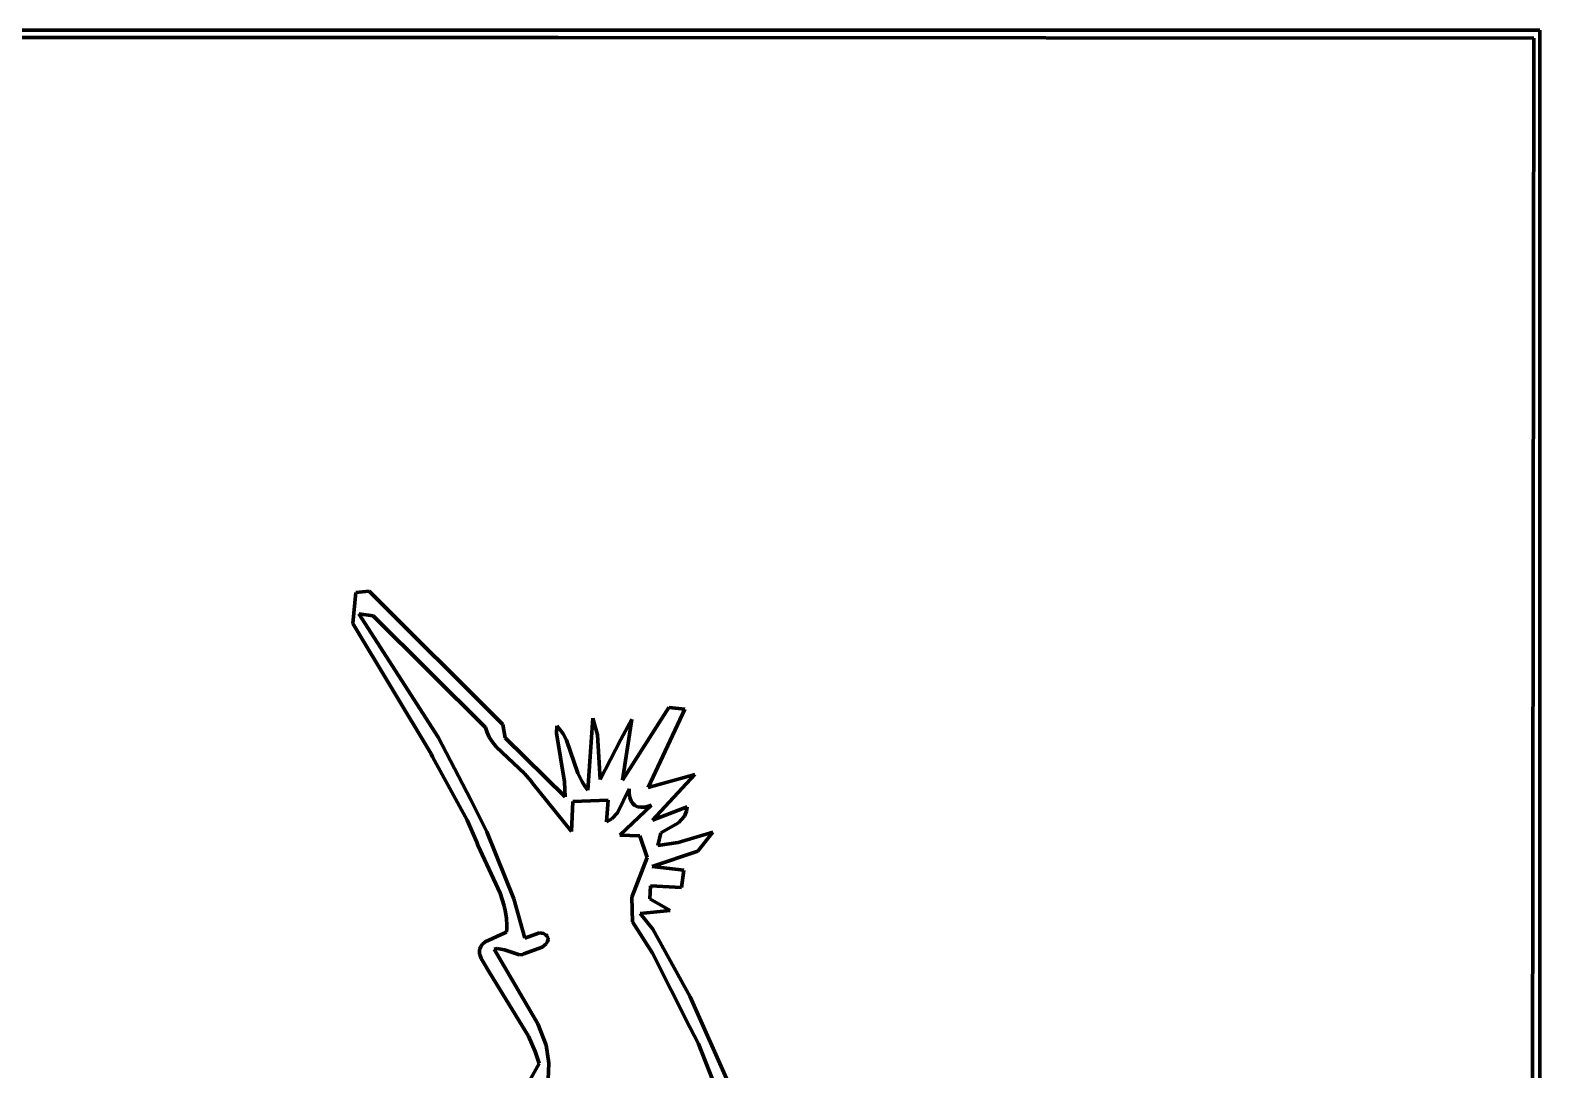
# Model space of a CAD drawing. Header units: millimetres. Extents: x 0 to 7.9, y 0 to 11.
# Drawn here: x 5.054 to 7.875, y 9.084 to 11.028 of the extents above; entities that cross this region are included whole.
import ezdxf

# ---------------------------------------------------------------- set-up
doc = ezdxf.new("R2010")
doc.units = ezdxf.units.MM
doc.layers.add('color#020202ff', color=7, linetype='CONTINUOUS', lineweight=100)
doc.layers.add('color#ffffffff', color=7, linetype='CONTINUOUS', lineweight=100)

msp = doc.modelspace()

# ---------------------------------------------------------------- linework, layer by layer
at = {"layer": 'color#020202ff'}
for p, q in [((0.0189, 11.0278), (7.875, 11.0278)), ((6.0409, 11.0139), (0.1386, 11.0136)), ((7.8636, 11.0126), (6.0409, 11.0139)), ((7.8611, 8.9016), (7.8636, 11.0126)), ((7.875, 11.0278), (7.875, 0.2534)), ((5.6569, 9.9182), (5.6623, 9.9765)), ((5.6623, 9.9765), (5.6875, 9.9792)), ((5.6875, 9.9792), (5.937, 9.7295)), ((5.6679, 9.9366), (5.8165, 9.706)), ((5.6949, 9.933), (5.6679, 9.9366)), ((5.9051, 9.724), (5.6949, 9.933)), ((5.8036, 9.6751), (5.6569, 9.9182)), ((6.1607, 9.6256), (6.2475, 9.7613)), ((6.2475, 9.7613), (6.2773, 9.7585)), ((6.0964, 9.6069), (6.1055, 9.7413)), ((6.1055, 9.7413), (6.1141, 9.7105)), ((6.1576, 9.7015), (6.1785, 9.7398)), ((6.1785, 9.7398), (6.1607, 9.6256)), ((6.2773, 9.7585), (6.2086, 9.612)), ((5.8165, 9.706), (5.8774, 9.5889)), ((5.908, 9.7148), (5.9051, 9.724)), ((5.912, 9.7062), (5.908, 9.7148)), ((5.9168, 9.6982), (5.912, 9.7062)), ((5.937, 9.7295), (5.9417, 9.7045)), ((5.9417, 9.7045), (6.0535, 9.5946)), ((6.0378, 9.7132), (6.038, 9.7272)), ((6.0526, 9.6223), (6.0378, 9.7132)), ((6.038, 9.7272), (6.0443, 9.72)), ((6.0443, 9.72), (6.0498, 9.7123)), ((6.0498, 9.7123), (6.0564, 9.7002)), ((6.1141, 9.7105), (6.119, 9.6268)), ((5.9252, 9.6871), (5.9168, 9.6982)), ((5.9776, 9.6378), (5.9252, 9.6871)), ((6.0564, 9.7002), (6.0777, 9.6389)), ((6.119, 9.6268), (6.1576, 9.7015)), ((5.8061, 9.6691), (5.8036, 9.6751)), ((5.8704, 9.5508), (5.8061, 9.6691)), ((5.99, 9.6235), (5.9776, 9.6378)), ((5.9927, 9.6197), (5.99, 9.6235)), ((6.0656, 9.5298), (5.9927, 9.6197)), ((6.0535, 9.5946), (6.0526, 9.6223)), ((6.0777, 9.6389), (6.0855, 9.6222)), ((6.0855, 9.6222), (6.0905, 9.6143)), ((6.2086, 9.612), (6.2962, 9.6359)), ((6.2962, 9.6359), (6.2168, 9.5511)), ((6.0905, 9.6143), (6.0964, 9.6069)), ((6.1731, 9.6095), (6.1516, 9.5643)), ((6.1735, 9.6005), (6.1731, 9.6095)), ((6.1747, 9.5929), (6.1735, 9.6005)), ((6.1769, 9.5866), (6.1747, 9.5929)), ((5.8774, 9.5889), (5.9075, 9.5288)), ((6.0681, 9.5858), (6.0656, 9.5298)), ((6.1343, 9.5884), (6.0681, 9.5858)), ((6.1311, 9.5476), (6.1343, 9.5884)), ((6.1516, 9.5643), (6.1407, 9.5531)), ((6.1562, 9.523), (6.2151, 9.5789)), ((6.18, 9.5817), (6.1769, 9.5866)), ((6.184, 9.578), (6.18, 9.5817)), ((6.189, 9.5758), (6.184, 9.578)), ((6.1949, 9.5748), (6.189, 9.5758)), ((6.2017, 9.5752), (6.1949, 9.5748)), ((6.2094, 9.577), (6.2017, 9.5752)), ((6.2151, 9.5789), (6.2094, 9.577)), ((6.2168, 9.5511), (6.282, 9.5758)), ((6.2805, 9.5677), (6.2765, 9.5584)), ((6.282, 9.5758), (6.2805, 9.5677)), ((5.8885, 9.5096), (5.8704, 9.5508)), ((6.1407, 9.5531), (6.1311, 9.5476)), ((6.2655, 9.5458), (6.2328, 9.5274)), ((6.2765, 9.5584), (6.2655, 9.5458)), ((5.8907, 9.5039), (5.8885, 9.5096)), ((5.9075, 9.5288), (5.9579, 9.4039)), ((6.193, 9.5217), (6.1562, 9.523)), ((6.2068, 9.4811), (6.193, 9.5217)), ((6.2328, 9.5274), (6.2271, 9.5037)), ((6.2271, 9.5037), (6.265, 9.5093)), ((6.265, 9.5093), (6.3294, 9.5285)), ((6.3294, 9.5285), (6.3019, 9.4926)), ((5.9322, 9.4141), (5.8907, 9.5039)), ((6.1786, 9.4066), (6.2068, 9.4811)), ((6.3019, 9.4926), (6.2166, 9.4643)), ((6.2166, 9.4643), (6.2756, 9.4572)), ((6.2756, 9.4572), (6.2712, 9.4252)), ((6.2133, 9.4283), (6.2117, 9.4037)), ((6.2712, 9.4252), (6.2133, 9.4283)), ((5.9398, 9.3909), (5.9322, 9.4141)), ((5.9579, 9.4039), (5.9786, 9.3299)), ((6.1795, 9.3609), (6.1786, 9.4066)), ((6.2117, 9.4037), (6.25, 9.3822)), ((5.9425, 9.3791), (5.9398, 9.3909)), ((5.9442, 9.3669), (5.9425, 9.3791)), ((5.9449, 9.3544), (5.9442, 9.3669)), ((6.25, 9.3822), (6.1939, 9.3764)), ((6.1939, 9.3764), (6.2174, 9.3468)), ((5.904, 9.3232), (5.9396, 9.3393)), ((5.9396, 9.3393), (5.9443, 9.3416)), ((5.9443, 9.3416), (5.9447, 9.3481)), ((5.9447, 9.3481), (5.9449, 9.3544)), ((5.9786, 9.3299), (6.006, 9.3399)), ((6.006, 9.3399), (6.0135, 9.339)), ((6.0135, 9.339), (6.0175, 9.3365)), ((6.2167, 9.3022), (6.1795, 9.3609)), ((6.2174, 9.3468), (6.2871, 9.2202)), ((5.8938, 9.3075), (5.8943, 9.31)), ((5.8943, 9.31), (5.8959, 9.3144)), ((5.8959, 9.3144), (5.8986, 9.3183)), ((5.8986, 9.3183), (5.904, 9.3232)), ((5.9269, 9.3109), (5.9208, 9.3096)), ((5.9208, 9.3096), (5.9938, 9.1849)), ((5.9402, 9.3084), (5.9269, 9.3109)), ((6.0108, 9.3134), (5.9765, 9.3006)), ((6.0182, 9.3193), (6.0108, 9.3134)), ((6.0175, 9.3365), (6.0199, 9.3338)), ((6.0209, 9.3241), (6.0182, 9.3193)), ((6.0199, 9.3338), (6.0219, 9.3302)), ((6.0218, 9.328), (6.0209, 9.3241)), ((6.0219, 9.3302), (6.0218, 9.328)), ((5.8937, 9.3049), (5.8938, 9.3075)), ((5.8939, 9.3021), (5.8937, 9.3049)), ((5.8944, 9.2991), (5.8939, 9.3021)), ((5.8953, 9.2959), (5.8944, 9.2991)), ((5.8966, 9.2924), (5.8953, 9.2959)), ((5.9126, 9.2659), (5.8966, 9.2924)), ((5.9682, 9.299), (5.9402, 9.3084)), ((5.9743, 9.2999), (5.9682, 9.299)), ((5.9765, 9.3006), (5.9743, 9.2999)), ((6.2869, 9.1641), (6.2167, 9.3022)), ((5.9853, 9.1469), (5.9126, 9.2659)), ((6.2871, 9.2202), (6.3602, 9.0566)), ((5.9938, 9.1849), (6.0026, 9.1698)), ((6.0026, 9.1698), (6.0182, 9.1299)), ((5.9977, 9.1184), (5.9853, 9.1469)), ((6.3032, 9.1324), (6.2869, 9.1641)), ((6.0051, 9.0961), (5.9977, 9.1184)), ((6.0182, 9.1299), (6.0232, 9.0963)), ((6.355, 8.9993), (6.3032, 9.1324)), ((5.987, 9.0636), (6.0051, 9.0961)), ((6.0232, 9.0963), (6.0217, 9.0657))]:
    msp.add_line(p, q, dxfattribs=at)
at = {"layer": 'color#ffffffff'}
for p, q in [((0.1386, 11.0136), (6.0409, 11.0139)), ((6.0409, 11.0139), (7.8636, 11.0126)), ((7.8636, 11.0126), (7.8611, 8.9016)), ((5.6623, 9.9765), (5.6569, 9.9182)), ((5.6875, 9.9792), (5.6623, 9.9765)), ((5.937, 9.7295), (5.6875, 9.9792)), ((5.6679, 9.9366), (5.6949, 9.933)), ((5.8165, 9.706), (5.6679, 9.9366)), ((5.6949, 9.933), (5.9051, 9.724)), ((5.6569, 9.9182), (5.8036, 9.6751)), ((6.2475, 9.7613), (6.1607, 9.6256)), ((6.2773, 9.7585), (6.2475, 9.7613)), ((6.1055, 9.7413), (6.0964, 9.6069)), ((6.1141, 9.7105), (6.1055, 9.7413)), ((6.1785, 9.7398), (6.1576, 9.7015)), ((6.1607, 9.6256), (6.1785, 9.7398)), ((6.2086, 9.612), (6.2773, 9.7585)), ((5.8774, 9.5889), (5.8165, 9.706)), ((5.9051, 9.724), (5.908, 9.7148)), ((5.908, 9.7148), (5.912, 9.7062)), ((5.912, 9.7062), (5.9168, 9.6982)), ((5.9417, 9.7045), (5.937, 9.7295)), ((6.0535, 9.5946), (5.9417, 9.7045)), ((6.038, 9.7272), (6.0378, 9.7132)), ((6.0378, 9.7132), (6.0526, 9.6223)), ((6.0443, 9.72), (6.038, 9.7272)), ((6.0498, 9.7123), (6.0443, 9.72)), ((6.0564, 9.7002), (6.0498, 9.7123)), ((6.119, 9.6268), (6.1141, 9.7105)), ((5.9168, 9.6982), (5.9252, 9.6871)), ((5.9252, 9.6871), (5.9776, 9.6378)), ((6.0777, 9.6389), (6.0564, 9.7002)), ((6.1576, 9.7015), (6.119, 9.6268)), ((5.8036, 9.6751), (5.8061, 9.6691)), ((5.8061, 9.6691), (5.8704, 9.5508)), ((5.9776, 9.6378), (5.99, 9.6235)), ((5.99, 9.6235), (5.9927, 9.6197)), ((5.9927, 9.6197), (6.0656, 9.5298)), ((6.0526, 9.6223), (6.0535, 9.5946)), ((6.0855, 9.6222), (6.0777, 9.6389)), ((6.0905, 9.6143), (6.0855, 9.6222)), ((6.2962, 9.6359), (6.2086, 9.612)), ((6.2168, 9.5511), (6.2962, 9.6359)), ((6.0964, 9.6069), (6.0905, 9.6143)), ((6.1516, 9.5643), (6.1731, 9.6095)), ((6.1731, 9.6095), (6.1735, 9.6005)), ((6.1735, 9.6005), (6.1747, 9.5929)), ((6.1747, 9.5929), (6.1769, 9.5866)), ((5.9075, 9.5288), (5.8774, 9.5889)), ((6.0656, 9.5298), (6.0681, 9.5858)), ((6.0681, 9.5858), (6.1343, 9.5884)), ((6.1343, 9.5884), (6.1311, 9.5476)), ((6.1407, 9.5531), (6.1516, 9.5643)), ((6.2151, 9.5789), (6.1562, 9.523)), ((6.1769, 9.5866), (6.18, 9.5817)), ((6.18, 9.5817), (6.184, 9.578)), ((6.184, 9.578), (6.189, 9.5758)), ((6.189, 9.5758), (6.1949, 9.5748)), ((6.1949, 9.5748), (6.2017, 9.5752)), ((6.2017, 9.5752), (6.2094, 9.577)), ((6.2094, 9.577), (6.2151, 9.5789)), ((6.282, 9.5758), (6.2168, 9.5511)), ((6.2765, 9.5584), (6.2805, 9.5677)), ((6.2805, 9.5677), (6.282, 9.5758)), ((5.8704, 9.5508), (5.8885, 9.5096)), ((6.1311, 9.5476), (6.1407, 9.5531)), ((6.2328, 9.5274), (6.2655, 9.5458)), ((6.2655, 9.5458), (6.2765, 9.5584)), ((5.8885, 9.5096), (5.8907, 9.5039)), ((5.9579, 9.4039), (5.9075, 9.5288)), ((6.1562, 9.523), (6.193, 9.5217)), ((6.193, 9.5217), (6.2068, 9.4811)), ((6.2271, 9.5037), (6.2328, 9.5274)), ((6.265, 9.5093), (6.2271, 9.5037)), ((6.3294, 9.5285), (6.265, 9.5093)), ((6.3019, 9.4926), (6.3294, 9.5285)), ((5.8907, 9.5039), (5.9322, 9.4141)), ((6.2068, 9.4811), (6.1786, 9.4066)), ((6.2166, 9.4643), (6.3019, 9.4926)), ((6.2756, 9.4572), (6.2166, 9.4643)), ((6.2712, 9.4252), (6.2756, 9.4572)), ((6.2117, 9.4037), (6.2133, 9.4283)), ((6.2133, 9.4283), (6.2712, 9.4252)), ((5.9322, 9.4141), (5.9398, 9.3909)), ((5.9786, 9.3299), (5.9579, 9.4039)), ((6.1786, 9.4066), (6.1795, 9.3609)), ((6.25, 9.3822), (6.2117, 9.4037)), ((5.9398, 9.3909), (5.9425, 9.3791)), ((5.9425, 9.3791), (5.9442, 9.3669)), ((5.9442, 9.3669), (5.9449, 9.3544)), ((6.1939, 9.3764), (6.25, 9.3822)), ((6.2174, 9.3468), (6.1939, 9.3764)), ((5.9396, 9.3393), (5.904, 9.3232)), ((5.9443, 9.3416), (5.9396, 9.3393)), ((5.9447, 9.3481), (5.9443, 9.3416)), ((5.9449, 9.3544), (5.9447, 9.3481)), ((6.006, 9.3399), (5.9786, 9.3299)), ((6.0135, 9.339), (6.006, 9.3399)), ((6.0175, 9.3365), (6.0135, 9.339)), ((6.1795, 9.3609), (6.2167, 9.3022)), ((6.2871, 9.2202), (6.2174, 9.3468)), ((5.8943, 9.31), (5.8938, 9.3075)), ((5.8959, 9.3144), (5.8943, 9.31)), ((5.8986, 9.3183), (5.8959, 9.3144)), ((5.904, 9.3232), (5.8986, 9.3183)), ((5.9208, 9.3096), (5.9269, 9.3109)), ((5.9938, 9.1849), (5.9208, 9.3096)), ((5.9269, 9.3109), (5.9402, 9.3084)), ((5.9765, 9.3006), (6.0108, 9.3134)), ((6.0108, 9.3134), (6.0182, 9.3193)), ((6.0199, 9.3338), (6.0175, 9.3365)), ((6.0182, 9.3193), (6.0209, 9.3241)), ((6.0219, 9.3302), (6.0199, 9.3338)), ((6.0209, 9.3241), (6.0218, 9.328)), ((6.0218, 9.328), (6.0219, 9.3302)), ((5.8938, 9.3075), (5.8937, 9.3049)), ((5.8937, 9.3049), (5.8939, 9.3021)), ((5.8939, 9.3021), (5.8944, 9.2991)), ((5.8944, 9.2991), (5.8953, 9.2959)), ((5.8953, 9.2959), (5.8966, 9.2924)), ((5.8966, 9.2924), (5.9126, 9.2659)), ((5.9402, 9.3084), (5.9682, 9.299)), ((5.9682, 9.299), (5.9743, 9.2999)), ((5.9743, 9.2999), (5.9765, 9.3006)), ((6.2167, 9.3022), (6.2869, 9.1641)), ((5.9126, 9.2659), (5.9853, 9.1469)), ((6.3602, 9.0566), (6.2871, 9.2202)), ((6.0026, 9.1698), (5.9938, 9.1849)), ((6.0182, 9.1299), (6.0026, 9.1698)), ((5.9853, 9.1469), (5.9977, 9.1184)), ((6.2869, 9.1641), (6.3032, 9.1324)), ((5.9977, 9.1184), (6.0051, 9.0961)), ((6.0232, 9.0963), (6.0182, 9.1299)), ((6.3032, 9.1324), (6.355, 8.9993)), ((6.0051, 9.0961), (5.987, 9.0636)), ((6.0217, 9.0657), (6.0232, 9.0963))]:
    msp.add_line(p, q, dxfattribs=at)

doc.saveas('drawing.dxf')
